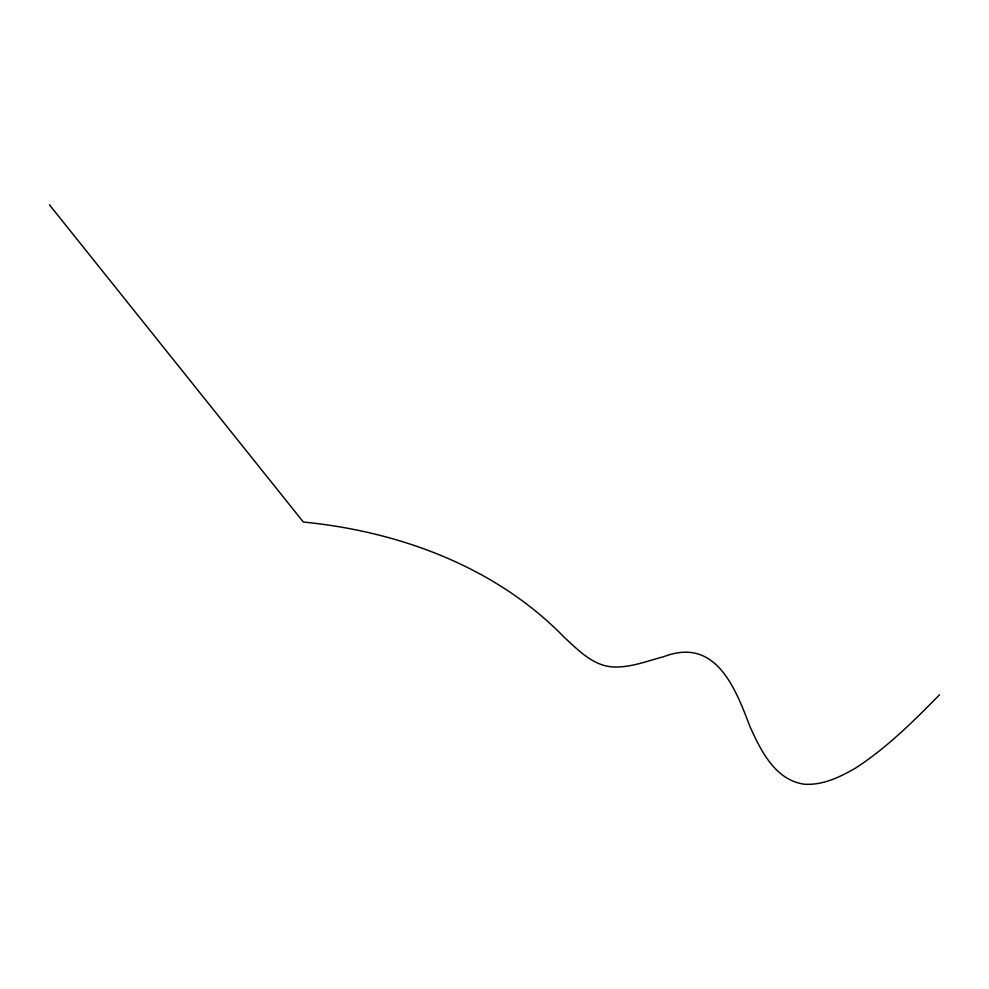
<?xml version="1.0" encoding="UTF-8"?>
<svg xmlns="http://www.w3.org/2000/svg" width="989" height="989" viewBox="0 0 989 989"><rect width="100%" height="100%" fill="white"/><g stroke="black" fill="none" stroke-linecap="round" stroke-linejoin="round"><path stroke-width="1.48" d="M939.55 694.76C913.49 721.364 886.836 747.808 855.448 768.156C839.76 777.181 822.613 785.526 804.02 784.178C775.055 779.864 760.862 750.676 750.045 726.742C735.235 687.763 715.789 636.842 663.94 656.609C647.461 660.973 631.118 667.513 613.81 666.994C593.326 666.178 578.429 650.255 564.286 637.336C495.946 566.981 399.568 531.489 303.363 522.044L49.45 204.822"/></g></svg>
